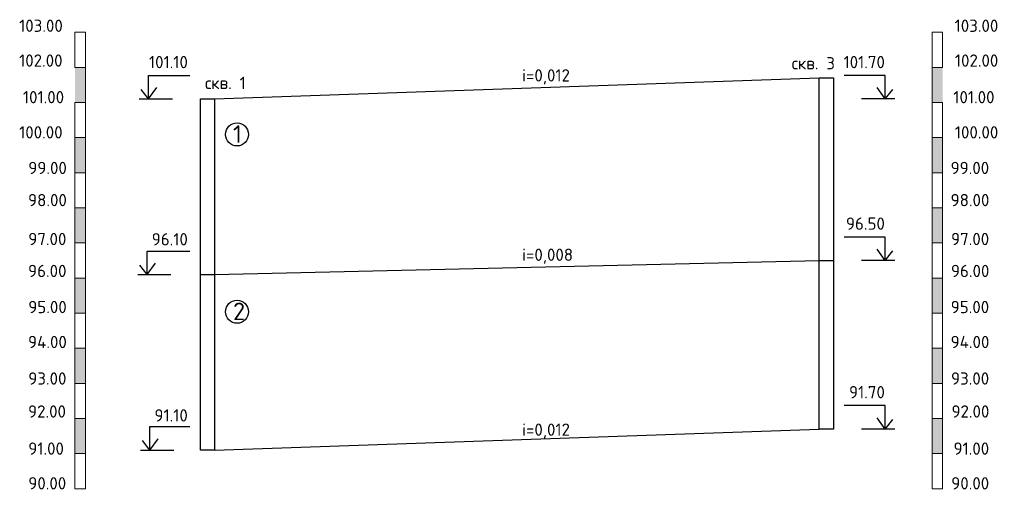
# Model space of a CAD drawing. Header units: millimetres. Extents: x -121275 to -95372, y 16759 to 40426.
# Drawn here: x -116062 to -115505, y 39678 to 39945 of the extents above; entities that cross this region are included whole.
import ezdxf

# ---------------------------------------------------------------- set-up
doc = ezdxf.new("R2010")
doc.units = ezdxf.units.MM
doc.header["$LTSCALE"] = 0.5
doc.layers.add('тонкие', color=7, linetype='Continuous')
doc.layers.add('ТОНКИЕе', color=7, linetype='Continuous', lineweight=25)
doc.styles.add('Наклонный', font='isocpeur.ttf', dxfattribs={"height": 3.5})

msp = doc.modelspace()

# ---------------------------------------------------------------- hatches: boundary and pattern name
at = {"layer": 'тонкие', "lineweight": 15, "transparency": 33554687}
h = msp.add_hatch(color=256, dxfattribs=at)
h.dxf.hatch_style = 1
h.paths.add_polyline_path([(-116024.782, 39917.936), (-116030.782, 39917.936), (-116030.782, 39897.936), (-116024.782, 39897.936)])
h = msp.add_hatch(color=256, dxfattribs=at)
h.dxf.hatch_style = 1
h.paths.add_polyline_path([(-115542.504, 39917.936), (-115536.504, 39917.936), (-115536.504, 39897.936), (-115542.504, 39897.936)])
h = msp.add_hatch(color=256, dxfattribs=at)
h.dxf.hatch_style = 1
h.paths.add_polyline_path([(-116024.782, 39877.936), (-116030.782, 39877.936), (-116030.782, 39857.936), (-116024.782, 39857.936)])
h = msp.add_hatch(color=256, dxfattribs=at)
h.dxf.hatch_style = 1
h.paths.add_polyline_path([(-115542.504, 39877.936), (-115536.504, 39877.936), (-115536.504, 39857.936), (-115542.504, 39857.936)])
h = msp.add_hatch(color=256, dxfattribs=at)
h.dxf.hatch_style = 1
h.paths.add_polyline_path([(-116024.782, 39837.936), (-116030.782, 39837.936), (-116030.782, 39817.936), (-116024.782, 39817.936)])
h = msp.add_hatch(color=256, dxfattribs=at)
h.dxf.hatch_style = 1
h.paths.add_polyline_path([(-115542.504, 39837.936), (-115536.504, 39837.936), (-115536.504, 39817.936), (-115542.504, 39817.936)])
h = msp.add_hatch(color=256, dxfattribs=at)
h.dxf.hatch_style = 1
h.paths.add_polyline_path([(-116024.782, 39797.936), (-116030.782, 39797.936), (-116030.782, 39777.936), (-116024.782, 39777.936)])
h = msp.add_hatch(color=256, dxfattribs=at)
h.dxf.hatch_style = 1
h.paths.add_polyline_path([(-115542.504, 39797.936), (-115536.504, 39797.936), (-115536.504, 39777.936), (-115542.504, 39777.936)])
h = msp.add_hatch(color=256, dxfattribs=at)
h.dxf.hatch_style = 1
h.paths.add_polyline_path([(-116024.782, 39757.936), (-116030.782, 39757.936), (-116030.782, 39737.936), (-116024.782, 39737.936)])
h = msp.add_hatch(color=256, dxfattribs=at)
h.dxf.hatch_style = 1
h.paths.add_polyline_path([(-115542.504, 39757.936), (-115536.504, 39757.936), (-115536.504, 39737.936), (-115542.504, 39737.936)])
h = msp.add_hatch(color=256, dxfattribs=at)
h.dxf.hatch_style = 1
h.paths.add_polyline_path([(-116030.782, 39697.936), (-116024.782, 39697.936), (-116024.782, 39717.936), (-116030.782, 39717.936)])
h = msp.add_hatch(color=256, dxfattribs=at)
h.dxf.hatch_style = 1
h.paths.add_polyline_path([(-115536.504, 39697.936), (-115542.504, 39697.936), (-115542.504, 39717.936), (-115536.504, 39717.936)])

# ---------------------------------------------------------------- linework, layer by layer
at = {"layer": 'ТОНКИЕе', "lineweight": 15}
for points in [[(-116030.782, 39677.936), (-116024.782, 39677.936), (-116024.782, 39937.936)], [(-116030.782, 39917.936), (-116030.782, 39937.936), (-116024.782, 39937.936)], [(-115536.504, 39677.936), (-115542.504, 39677.936), (-115542.504, 39937.936)], [(-115536.504, 39917.936), (-115536.504, 39937.936), (-115542.504, 39937.936)], [(-116030.782, 39877.936), (-116030.782, 39897.936), (-116024.782, 39897.936), (-116024.782, 39917.936), (-116030.782, 39917.936)], [(-115536.504, 39877.936), (-115536.504, 39897.936), (-115542.504, 39897.936), (-115542.504, 39917.936), (-115536.504, 39917.936)], [(-116030.782, 39677.936), (-116030.782, 39877.936)], [(-116030.782, 39837.936), (-116030.782, 39857.936), (-116024.782, 39857.936), (-116024.782, 39877.936), (-116030.782, 39877.936)], [(-115536.504, 39837.936), (-115536.504, 39857.936), (-115542.504, 39857.936), (-115542.504, 39877.936), (-115536.504, 39877.936)], [(-115536.504, 39677.936), (-115536.504, 39877.936)], [(-116030.782, 39797.936), (-116030.782, 39817.936), (-116024.782, 39817.936), (-116024.782, 39837.936), (-116030.782, 39837.936)], [(-115536.504, 39797.936), (-115536.504, 39817.936), (-115542.504, 39817.936), (-115542.504, 39837.936), (-115536.504, 39837.936)], [(-116030.782, 39757.936), (-116030.782, 39777.936), (-116024.782, 39777.936), (-116024.782, 39797.936), (-116030.782, 39797.936)], [(-115536.504, 39757.936), (-115536.504, 39777.936), (-115542.504, 39777.936), (-115542.504, 39797.936), (-115536.504, 39797.936)], [(-116030.782, 39717.936), (-116030.782, 39737.936), (-116024.782, 39737.936), (-116024.782, 39757.936), (-116030.782, 39757.936)], [(-115536.504, 39717.936), (-115536.504, 39737.936), (-115542.504, 39737.936), (-115542.504, 39757.936), (-115536.504, 39757.936)], [(-116030.782, 39677.936), (-116030.782, 39697.936), (-116024.782, 39697.936), (-116024.782, 39717.936), (-116030.782, 39717.936)], [(-115536.504, 39677.936), (-115536.504, 39697.936), (-115542.504, 39697.936), (-115542.504, 39717.936), (-115536.504, 39717.936)]]:
    msp.add_lwpolyline(points, dxfattribs=at)
at = {"layer": 'ТОНКИЕе'}
for points in [[(-115988.823, 39899.936), (-115988.823, 39913.315), (-115965.367, 39913.315)], [(-115951.237, 39899.936), (-115606.693, 39911.936)], [(-115598.693, 39711.936), (-115606.693, 39711.936), (-115606.693, 39911.936), (-115598.693, 39911.936), (-115598.693, 39711.936)], [(-115569.106, 39899.936), (-115569.106, 39913.315), (-115592.562, 39913.315)], [(-115988.823, 39899.936), (-115993.07, 39905.371)], [(-115988.823, 39899.936), (-115984.097, 39906.383)], [(-115569.106, 39899.936), (-115573.832, 39906.383)], [(-115569.106, 39899.936), (-115564.859, 39905.371)], [(-115994.228, 39899.936), (-115975.269, 39899.936)], [(-115955.237, 39699.936), (-115959.237, 39699.936), (-115959.237, 39899.936), (-115951.237, 39899.936), (-115951.237, 39699.936), (-115959.237, 39699.936), (-115959.237, 39799.936), (-115951.237, 39799.936)], [(-115563.702, 39899.936), (-115582.66, 39899.936)], [(-115569.106, 39807.936), (-115569.106, 39821.315), (-115592.562, 39821.315)], [(-115989.597, 39799.936), (-115989.597, 39813.315), (-115965.367, 39813.315)], [(-115569.106, 39807.936), (-115573.832, 39814.383)], [(-115569.106, 39807.936), (-115564.859, 39813.371)], [(-115989.597, 39799.936), (-115993.844, 39805.371)], [(-115989.597, 39799.936), (-115984.871, 39806.383)], [(-115951.237, 39799.936), (-115606.693, 39807.936)], [(-115606.693, 39807.936), (-115598.693, 39807.936)], [(-115563.702, 39807.936), (-115582.66, 39807.936)], [(-115995.002, 39799.936), (-115976.043, 39799.936)], [(-115569.106, 39711.936), (-115569.106, 39725.315), (-115592.562, 39725.315)], [(-115569.106, 39711.936), (-115573.832, 39718.383)], [(-115569.106, 39711.936), (-115564.859, 39717.371)], [(-115988.049, 39699.936), (-115988.049, 39713.315), (-115965.368, 39713.315)], [(-115951.237, 39699.936), (-115606.693, 39711.936)], [(-115563.702, 39711.936), (-115582.66, 39711.936)], [(-115988.049, 39699.936), (-115992.296, 39705.371)], [(-115988.049, 39699.936), (-115983.323, 39706.383)], [(-115993.454, 39699.936), (-115974.495, 39699.936)]]:
    msp.add_lwpolyline(points, dxfattribs=at)
for centre in [(-115938.421, 39879.738), (-115938.421, 39778.735)]:
    msp.add_circle(centre, 6.542, dxfattribs=at)

# ---------------------------------------------------------------- texts
at = {"layer": 'ТОНКИЕе', "lineweight": 15, "char_height": 7, "style": 'Наклонный'}
for s, insert, attachment_point in [('103.00', (-116062.564, 39945.133), 1), ('103.00', (-115504.722, 39945.133), 3), ('102.00', (-116062.564, 39925.302), 1), ('101.10', (-115988.588, 39924.435), 1), ('101.70', (-115569.342, 39924.435), 3), ('102.00', (-115504.722, 39925.302), 3), ('101.00', (-116060.393, 39904.46), 1), ('101.00', (-115506.893, 39904.46), 3), ('100.00', (-116062.553, 39884.442), 1), ('100.00', (-115504.734, 39884.442), 3), ('99.00', (-116057.348, 39864.147), 1), ('99.00', (-115509.938, 39864.147), 3), ('98.00', (-116057.469, 39845.831), 1), ('98.00', (-115509.817, 39845.831), 3), ('96.50', (-115569.342, 39832.435), 3), ('97.00', (-116057.348, 39823.665), 1), ('96.10', (-115987.023, 39823.527), 1), ('97.00', (-115509.938, 39823.665), 3), ('96.00', (-116057.469, 39805.483), 1), ('96.00', (-115509.817, 39805.483), 3), ('95.00', (-116057.348, 39784.933), 1), ('95.00', (-115509.938, 39784.933), 3), ('94.00', (-116057.469, 39765.018), 1), ('94.00', (-115509.817, 39765.018), 3), ('93.00', (-116057.348, 39744.225), 1), ('93.00', (-115509.938, 39744.225), 3), ('91.70', (-115569.342, 39736.435), 3), ('92.00', (-116057.469, 39725.446), 1), ('91.10', (-115985.479, 39723.216), 1), ('92.00', (-115509.817, 39725.446), 3), ('91.00', (-116057.348, 39704.308), 1), ('91.00', (-115509.938, 39704.308), 3), ('90.00', (-116057.348, 39684.547), 1), ('90.00', (-115509.938, 39684.547), 3)]:
    msp.add_mtext_dynamic_manual_height_columns(s, width=28.36711, gutter_width=35, heights=[0], dxfattribs=dict(at, insert=insert, attachment_point=attachment_point))
at = {"layer": 'ТОНКИЕе', "attachment_point": 1, "style": 'Наклонный'}
for s, width, insert, char_height in [('скв. 3', 27.93586, (-115622.413, 39923.798), 7), ('i=0,012', 18.66311, (-115776.018, 39916.865), 7), ('скв. 1', 27.93586, (-115956.644, 39912.579), 7), ('1', 12.38231, (-115940.676, 39884.973), 10), ('i=0,008', 18.66311, (-115776.018, 39814.712), 7), ('2', 12.38231, (-115940.676, 39783.971), 10), ('i=0,012', 18.66311, (-115776.018, 39715.1), 7)]:
    msp.add_mtext_dynamic_manual_height_columns(s, width=width, gutter_width=17.5, heights=[0], dxfattribs=dict(at, insert=insert, char_height=char_height))

doc.saveas('drawing.dxf')
